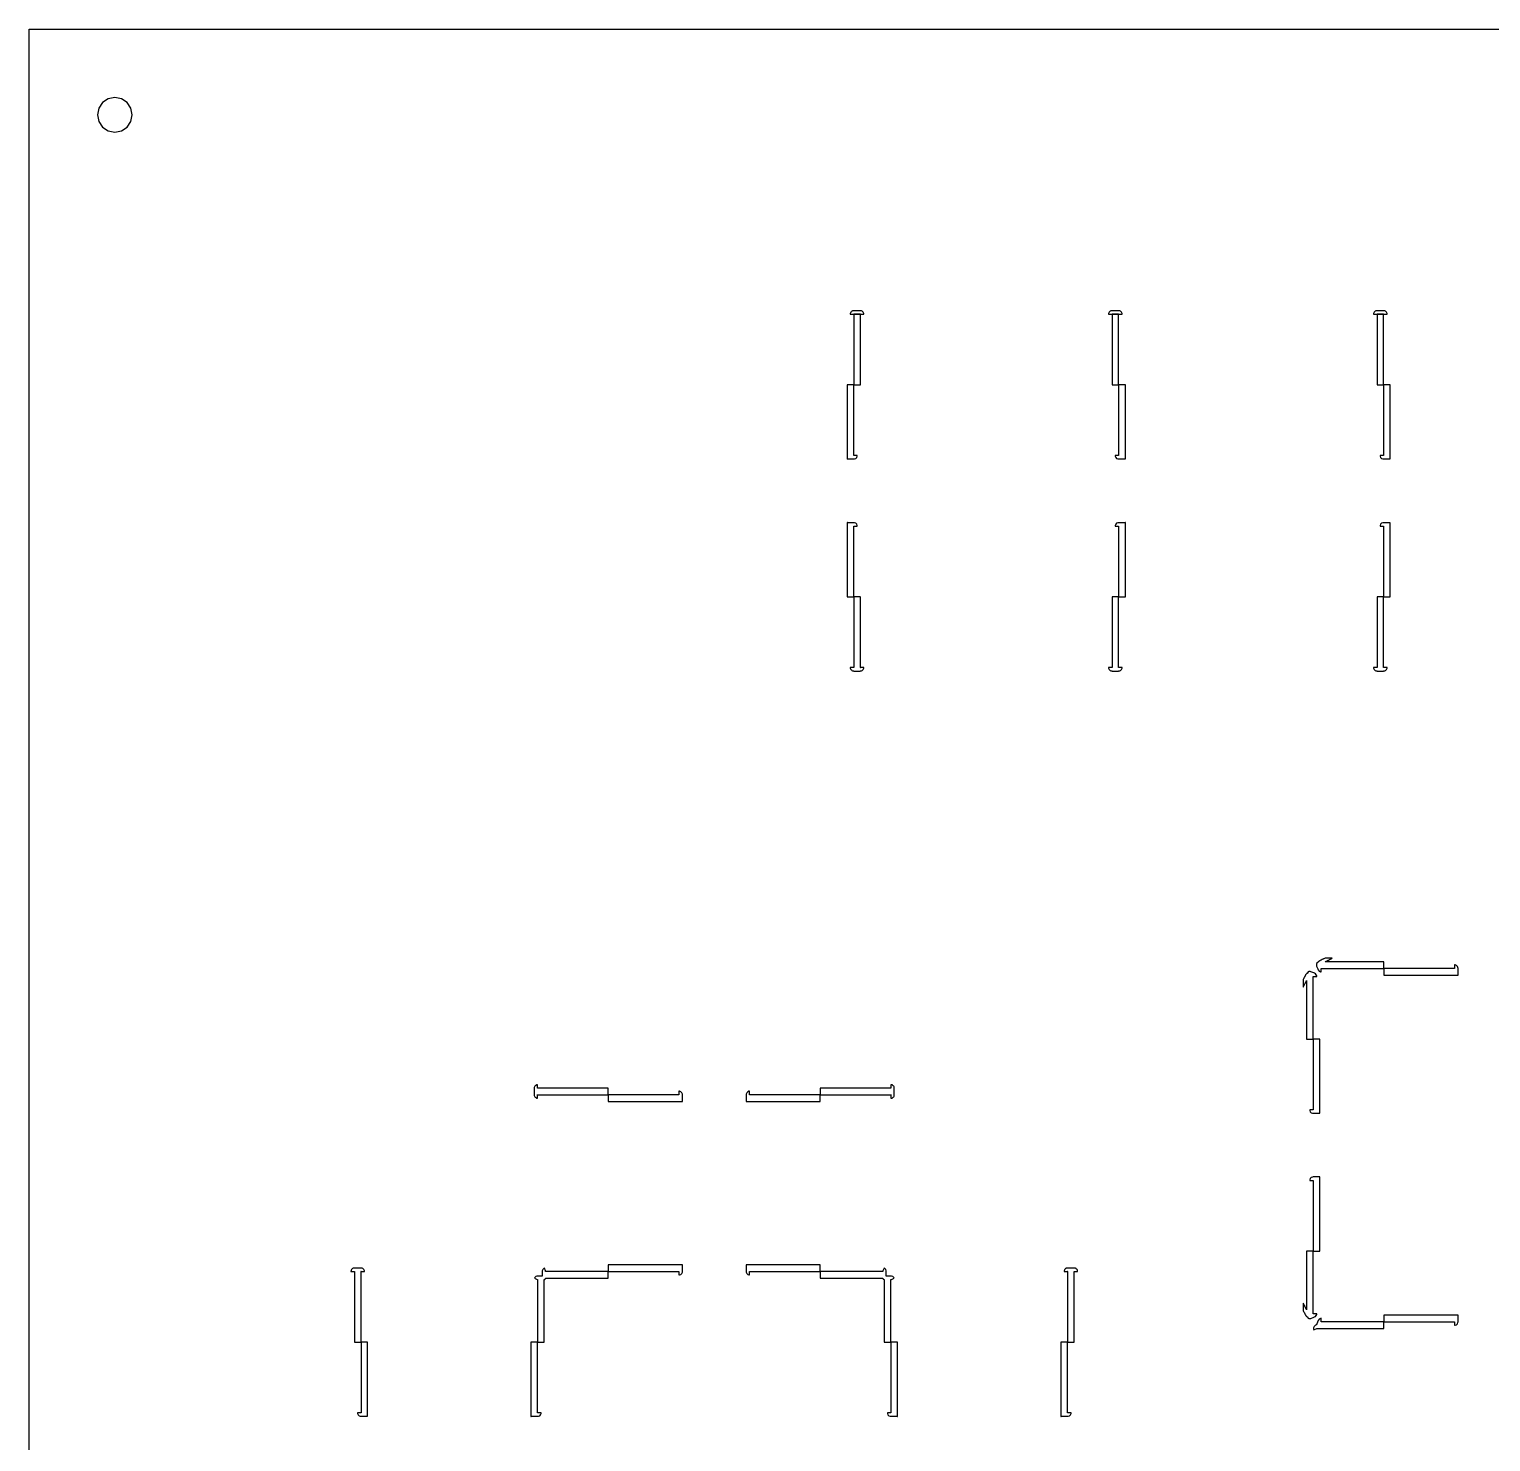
# Model space of a CAD drawing. Header units: metres. Extents: x -73 to 826, y -34 to 331.
# Drawn here: x 381.5 to 591.7, y 127.9 to 331 of the extents above; entities that cross this region are included whole.
import ezdxf

# ---------------------------------------------------------------- set-up
doc = ezdxf.new("R2010")
doc.units = ezdxf.units.M

msp = doc.modelspace()

# ---------------------------------------------------------------- linework, layer by layer
for points in [[(826.12, -33.64), (381.51, -33.64), (381.51, 330.98), (826.12, 330.98), (826.12, -33.64)], [(396.32, 318.67), (396.13, 319.63), (395.58, 320.44), (394.77, 320.98), (393.82, 321.17), (392.86, 320.98), (392.05, 320.44), (391.51, 319.63), (391.32, 318.67), (391.51, 317.71), (392.05, 316.9), (392.86, 316.36), (393.82, 316.17), (394.77, 316.36), (395.58, 316.9), (396.13, 317.71), (396.32, 318.67)], [(499.57, 290.02), (501.52, 290.02), (501.52, 290.05), (501.52, 290.05), (501.51, 290.1), (501.51, 290.11), (501.48, 290.2), (501.48, 290.2), (501.44, 290.29), (501.43, 290.29), (501.37, 290.37), (501.37, 290.37), (501.3, 290.43), (501.29, 290.44), (501.2, 290.48), (501.2, 290.48), (501.11, 290.51), (501.1, 290.51), (501.05, 290.52), (501.05, 290.52), (501.01, 290.52), (500.09, 290.52), (500.04, 290.52), (500.04, 290.52), (500, 290.51), (499.99, 290.51), (499.89, 290.48), (499.89, 290.48), (499.81, 290.44), (499.8, 290.43), (499.73, 290.37), (499.73, 290.37), (499.66, 290.29), (499.66, 290.29), (499.61, 290.2), (499.61, 290.2), (499.58, 290.11), (499.58, 290.1), (499.58, 290.05), (499.58, 290.05), (499.57, 290.02)], [(536.72, 290.02), (538.67, 290.02), (538.67, 290.05), (538.67, 290.05), (538.66, 290.1), (538.66, 290.11), (538.63, 290.2), (538.63, 290.2), (538.59, 290.29), (538.58, 290.29), (538.52, 290.37), (538.52, 290.37), (538.44, 290.43), (538.44, 290.44), (538.35, 290.48), (538.35, 290.48), (538.26, 290.51), (538.25, 290.51), (538.2, 290.52), (538.2, 290.52), (538.15, 290.52), (537.24, 290.52), (537.19, 290.52), (537.19, 290.52), (537.14, 290.51), (537.14, 290.51), (537.04, 290.48), (537.04, 290.48), (536.95, 290.44), (536.95, 290.43), (536.87, 290.37), (536.87, 290.37), (536.81, 290.29), (536.81, 290.29), (536.76, 290.2), (536.76, 290.2), (536.73, 290.11), (536.73, 290.1), (536.72, 290.05), (536.72, 290.05), (536.72, 290.02)], [(574.82, 290.02), (576.77, 290.02), (576.77, 290.05), (576.77, 290.05), (576.76, 290.1), (576.76, 290.11), (576.73, 290.2), (576.73, 290.2), (576.69, 290.29), (576.68, 290.29), (576.62, 290.37), (576.62, 290.37), (576.54, 290.43), (576.54, 290.44), (576.45, 290.48), (576.45, 290.48), (576.36, 290.51), (576.35, 290.51), (576.3, 290.52), (576.3, 290.52), (576.25, 290.52), (575.34, 290.52), (575.29, 290.52), (575.29, 290.52), (575.24, 290.51), (575.24, 290.51), (575.14, 290.48), (575.14, 290.48), (575.05, 290.44), (575.05, 290.43), (574.97, 290.37), (574.97, 290.37), (574.91, 290.29), (574.91, 290.29), (574.86, 290.2), (574.86, 290.2), (574.83, 290.11), (574.83, 290.1), (574.82, 290.05), (574.82, 290.05), (574.82, 290.02)], [(500.09, 279.86), (501.01, 279.86), (501.01, 279.87), (501.02, 279.87), (501.02, 279.88), (501.03, 279.88), (501.03, 290), (501.02, 290.01), (501.02, 290.02), (501.01, 290.02), (501.01, 290.02), (500.09, 290.02), (500.08, 290.02), (500.08, 290.02), (500.07, 290.01), (500.07, 290), (500.07, 279.88), (500.07, 279.88), (500.08, 279.87), (500.08, 279.87), (500.09, 279.86)], [(537.22, 290), (537.22, 279.88), (537.22, 279.88), (537.23, 279.87), (537.23, 279.87), (537.24, 279.86), (538.15, 279.86), (538.16, 279.87), (538.17, 279.87), (538.17, 279.88), (538.17, 279.88), (538.17, 290), (538.17, 290.01), (538.17, 290.02), (538.16, 290.02), (538.15, 290.02), (537.24, 290.02), (537.23, 290.02), (537.23, 290.02), (537.22, 290.01), (537.22, 290)], [(575.32, 290), (575.32, 279.88), (575.32, 279.88), (575.33, 279.87), (575.33, 279.87), (575.34, 279.86), (576.25, 279.86), (576.26, 279.87), (576.27, 279.87), (576.27, 279.88), (576.27, 279.88), (576.27, 290), (576.27, 290.01), (576.27, 290.02), (576.26, 290.02), (576.25, 290.02), (575.34, 290.02), (575.33, 290.02), (575.33, 290.02), (575.32, 290.01), (575.32, 290)], [(500.58, 269.7), (500.09, 269.7), (500.09, 269.71), (500.08, 269.71), (500.07, 269.72), (500.07, 269.73), (500.07, 279.84), (500.07, 279.85), (500.07, 279.86), (500.06, 279.86), (500.05, 279.86), (499.14, 279.86), (499.13, 279.86), (499.13, 279.86), (499.12, 279.85), (499.12, 279.84), (499.12, 269.2), (499.12, 269.2), (499.16, 269.19), (499.16, 269.19), (499.2, 269.2), (499.2, 269.2), (500.08, 269.2), (500.18, 269.21), (500.18, 269.21), (500.36, 269.29), (500.36, 269.29), (500.5, 269.43), (500.5, 269.43), (500.58, 269.61), (500.58, 269.61), (500.58, 269.7)], [(538.17, 279.84), (538.17, 269.73), (538.17, 269.72), (538.17, 269.71), (538.16, 269.71), (538.15, 269.7), (537.67, 269.7), (537.67, 269.61), (537.67, 269.61), (537.74, 269.43), (537.74, 269.43), (537.88, 269.29), (537.88, 269.29), (538.06, 269.21), (538.06, 269.21), (538.16, 269.2), (539.05, 269.2), (539.05, 269.2), (539.09, 269.19), (539.09, 269.19), (539.13, 269.2), (539.13, 269.2), (539.13, 279.84), (539.12, 279.85), (539.12, 279.86), (539.11, 279.86), (539.11, 279.86), (538.19, 279.86), (538.18, 279.86), (538.18, 279.86), (538.17, 279.85), (538.17, 279.84)], [(576.27, 279.84), (576.27, 269.73), (576.27, 269.72), (576.27, 269.71), (576.26, 269.71), (576.25, 269.7), (575.77, 269.7), (575.77, 269.61), (575.77, 269.61), (575.84, 269.43), (575.84, 269.43), (575.98, 269.29), (575.98, 269.29), (576.16, 269.21), (576.16, 269.21), (576.26, 269.2), (577.15, 269.2), (577.15, 269.2), (577.19, 269.19), (577.19, 269.19), (577.23, 269.2), (577.23, 269.2), (577.23, 279.84), (577.22, 279.85), (577.22, 279.86), (577.21, 279.86), (577.21, 279.86), (576.29, 279.86), (576.28, 279.86), (576.28, 279.86), (576.27, 279.85), (576.27, 279.84)], [(499.14, 249.38), (500.05, 249.38), (500.06, 249.38), (500.07, 249.39), (500.07, 249.39), (500.07, 249.4), (500.07, 249.4), (500.07, 249.4), (500.07, 259.52), (500.07, 259.53), (500.08, 259.54), (500.09, 259.54), (500.09, 259.54), (500.58, 259.54), (500.58, 259.64), (500.58, 259.64), (500.5, 259.82), (500.5, 259.82), (500.36, 259.96), (500.36, 259.96), (500.18, 260.03), (500.18, 260.03), (500.08, 260.04), (499.2, 260.04), (499.2, 260.04), (499.16, 260.05), (499.16, 260.05), (499.12, 260.05), (499.12, 260.05), (499.12, 249.4), (499.12, 249.4), (499.13, 249.39), (499.13, 249.39), (499.14, 249.38)], [(537.67, 259.54), (538.15, 259.54), (538.16, 259.54), (538.17, 259.54), (538.17, 259.53), (538.17, 259.52), (538.17, 249.4), (538.17, 249.4), (538.18, 249.39), (538.18, 249.39), (538.19, 249.38), (539.11, 249.38), (539.11, 249.39), (539.12, 249.39), (539.12, 249.4), (539.13, 249.4), (539.13, 260.05), (539.13, 260.05), (539.09, 260.05), (539.09, 260.05), (539.05, 260.04), (539.05, 260.04), (538.16, 260.04), (538.06, 260.03), (538.06, 260.03), (537.88, 259.96), (537.88, 259.96), (537.74, 259.82), (537.74, 259.82), (537.67, 259.64), (537.67, 259.64), (537.67, 259.54)], [(575.77, 259.54), (576.25, 259.54), (576.26, 259.54), (576.27, 259.54), (576.27, 259.53), (576.27, 259.52), (576.27, 249.4), (576.27, 249.4), (576.28, 249.39), (576.28, 249.39), (576.29, 249.38), (577.21, 249.38), (577.21, 249.39), (577.22, 249.39), (577.22, 249.4), (577.23, 249.4), (577.23, 260.05), (577.23, 260.05), (577.19, 260.05), (577.19, 260.05), (577.15, 260.04), (577.15, 260.04), (576.26, 260.04), (576.16, 260.03), (576.16, 260.03), (575.98, 259.96), (575.98, 259.96), (575.84, 259.82), (575.84, 259.82), (575.77, 259.64), (575.77, 259.64), (575.77, 259.54)], [(501.52, 239.22), (501.01, 239.22), (501.01, 239.23), (501.02, 239.23), (501.02, 239.24), (501.03, 239.24), (501.03, 249.36), (501.02, 249.37), (501.02, 249.38), (501.01, 249.38), (501.01, 249.38), (500.09, 249.38), (500.09, 249.38), (500.08, 249.38), (500.07, 249.37), (500.07, 249.37), (500.07, 249.36), (500.07, 249.36), (500.07, 239.24), (500.07, 239.24), (500.08, 239.23), (500.08, 239.23), (500.09, 239.22), (499.57, 239.22), (499.58, 239.19), (499.58, 239.19), (499.58, 239.15), (499.58, 239.14), (499.61, 239.05), (499.61, 239.04), (499.66, 238.96), (499.66, 238.95), (499.73, 238.88), (499.73, 238.88), (499.8, 238.81), (499.81, 238.81), (499.89, 238.76), (499.89, 238.76), (499.99, 238.74), (500, 238.73), (500.04, 238.73), (500.04, 238.73), (500.09, 238.72), (501.01, 238.72), (501.05, 238.73), (501.05, 238.73), (501.1, 238.73), (501.11, 238.74), (501.2, 238.76), (501.2, 238.76), (501.29, 238.81), (501.3, 238.81), (501.37, 238.88), (501.37, 238.88), (501.43, 238.95), (501.44, 238.96), (501.48, 239.04), (501.48, 239.05), (501.51, 239.14), (501.51, 239.15), (501.52, 239.19), (501.52, 239.19), (501.52, 239.22)], [(538.67, 239.22), (538.15, 239.22), (538.16, 239.23), (538.17, 239.23), (538.17, 239.24), (538.17, 239.24), (538.17, 249.36), (538.17, 249.37), (538.17, 249.38), (538.16, 249.38), (538.15, 249.38), (537.24, 249.38), (537.23, 249.38), (537.23, 249.38), (537.22, 249.37), (537.22, 249.36), (537.22, 239.24), (537.22, 239.24), (537.23, 239.23), (537.23, 239.23), (537.24, 239.22), (536.72, 239.22), (536.72, 239.19), (536.72, 239.19), (536.73, 239.15), (536.73, 239.14), (536.76, 239.05), (536.76, 239.04), (536.81, 238.96), (536.81, 238.95), (536.87, 238.88), (536.87, 238.88), (536.95, 238.81), (536.95, 238.81), (537.04, 238.76), (537.04, 238.76), (537.14, 238.74), (537.14, 238.73), (537.19, 238.73), (537.19, 238.73), (537.24, 238.72), (538.15, 238.72), (538.2, 238.73), (538.2, 238.73), (538.25, 238.73), (538.26, 238.74), (538.35, 238.76), (538.35, 238.76), (538.44, 238.81), (538.44, 238.81), (538.52, 238.88), (538.52, 238.88), (538.58, 238.95), (538.59, 238.96), (538.63, 239.04), (538.63, 239.05), (538.66, 239.14), (538.66, 239.15), (538.67, 239.19), (538.67, 239.19), (538.67, 239.22)], [(576.77, 239.22), (576.25, 239.22), (576.26, 239.23), (576.27, 239.23), (576.27, 239.24), (576.27, 239.24), (576.27, 249.36), (576.27, 249.37), (576.27, 249.38), (576.26, 249.38), (576.25, 249.38), (575.34, 249.38), (575.33, 249.38), (575.33, 249.38), (575.32, 249.37), (575.32, 249.36), (575.32, 239.24), (575.32, 239.24), (575.33, 239.23), (575.33, 239.23), (575.34, 239.22), (574.82, 239.22), (574.82, 239.19), (574.82, 239.19), (574.83, 239.15), (574.83, 239.14), (574.86, 239.05), (574.86, 239.04), (574.91, 238.96), (574.91, 238.95), (574.97, 238.88), (574.97, 238.88), (575.05, 238.81), (575.05, 238.81), (575.14, 238.76), (575.14, 238.76), (575.24, 238.74), (575.24, 238.73), (575.29, 238.73), (575.29, 238.73), (575.34, 238.72), (576.25, 238.72), (576.3, 238.73), (576.3, 238.73), (576.35, 238.73), (576.36, 238.74), (576.45, 238.76), (576.45, 238.76), (576.54, 238.81), (576.54, 238.81), (576.62, 238.88), (576.62, 238.88), (576.68, 238.95), (576.69, 238.96), (576.73, 239.04), (576.73, 239.05), (576.76, 239.14), (576.76, 239.15), (576.77, 239.19), (576.77, 239.19), (576.77, 239.22)], [(564.7, 193.27), (564.71, 193.28), (564.71, 193.28), (564.73, 193.33), (564.73, 193.33), (564.76, 193.39), (564.76, 193.39), (564.79, 193.45), (564.79, 193.45), (564.82, 193.5), (564.82, 193.5), (564.85, 193.56), (564.85, 193.56), (564.88, 193.62), (564.88, 193.62), (564.91, 193.67), (564.91, 193.67), (564.94, 193.73), (564.94, 193.73), (564.97, 193.79), (564.97, 193.79), (564.99, 193.84), (564.99, 193.84), (565.02, 193.9), (565.02, 193.9), (565.05, 193.96), (565.05, 193.96), (565.08, 194.01), (565.08, 194.01), (565.11, 194.07), (565.11, 194.07), (565.14, 194.13), (565.14, 194.13), (565.17, 194.18), (565.17, 194.18), (565.2, 194.24), (565.2, 194.24), (565.2, 194.24), (565.2, 185.83), (565.2, 185.82), (565.21, 185.82), (565.22, 185.81), (565.22, 185.81), (566.14, 185.81), (566.14, 185.81), (566.15, 185.82), (566.15, 185.82), (566.16, 185.83), (566.16, 194.82), (566.65, 194.82), (566.65, 194.9), (566.65, 194.9), (566.59, 195.06), (566.59, 195.06), (566.48, 195.19), (566.48, 195.19), (566.33, 195.28), (566.33, 195.28), (566.25, 195.31), (566.22, 195.31), (566.22, 195.31), (565.81, 195.48), (565.73, 195.51), (565.73, 195.51), (565.54, 195.51), (565.54, 195.51), (565.41, 195.47), (565.26, 195.24), (565.26, 195.24), (565.17, 195.23), (565.16, 195.21), (565.16, 195.21), (565.12, 195.15), (565.12, 195.15), (565.09, 195.1), (565.09, 195.1), (565.06, 195.04), (565.06, 195.04), (565.03, 194.98), (565.03, 194.98), (565, 194.93), (565, 194.93), (564.97, 194.87), (564.97, 194.87), (564.94, 194.81), (564.94, 194.81), (564.91, 194.76), (564.91, 194.76), (564.88, 194.7), (564.88, 194.7), (564.85, 194.64), (564.85, 194.64), (564.82, 194.59), (564.82, 194.59), (564.79, 194.53), (564.79, 194.53), (564.76, 194.48), (564.72, 194.36), (564.72, 194.36), (564.7, 194.24), (564.7, 193.27)], [(567.31, 195.47), (567.31, 195.97), (576.3, 195.97), (576.3, 195.97), (576.31, 195.98), (576.31, 195.98), (576.32, 195.99), (576.32, 195.99), (576.32, 196.9), (576.31, 196.91), (576.31, 196.92), (576.3, 196.92), (576.3, 196.92), (567.88, 196.92), (567.91, 196.94), (567.91, 196.94), (567.97, 196.97), (567.97, 196.97), (568.03, 197), (568.03, 197), (568.08, 197.03), (568.08, 197.03), (568.14, 197.06), (568.14, 197.06), (568.2, 197.09), (568.2, 197.09), (568.25, 197.12), (568.25, 197.12), (568.31, 197.14), (568.31, 197.14), (568.37, 197.17), (568.37, 197.17), (568.42, 197.2), (568.42, 197.2), (568.48, 197.23), (568.48, 197.23), (568.54, 197.26), (568.54, 197.26), (568.59, 197.29), (568.59, 197.29), (568.65, 197.32), (568.65, 197.32), (568.71, 197.35), (568.71, 197.35), (568.76, 197.38), (568.76, 197.38), (568.82, 197.4), (568.82, 197.4), (568.85, 197.42), (567.88, 197.42), (567.76, 197.41), (567.76, 197.41), (567.65, 197.36), (567.62, 197.35), (567.62, 197.35), (567.57, 197.32), (567.57, 197.32), (567.51, 197.29), (567.51, 197.29), (567.45, 197.26), (567.45, 197.26), (567.4, 197.23), (567.4, 197.23), (567.34, 197.2), (567.34, 197.2), (567.28, 197.17), (567.28, 197.17), (567.23, 197.14), (567.23, 197.14), (567.17, 197.11), (567.17, 197.11), (567.11, 197.08), (567.11, 197.08), (567.06, 197.05), (567.06, 197.05), (567, 197.02), (567, 197.02), (566.94, 196.98), (566.94, 196.98), (566.9, 196.96), (566.88, 196.87), (566.88, 196.87), (566.66, 196.71), (566.61, 196.58), (566.61, 196.58), (566.62, 196.4), (566.62, 196.4), (566.64, 196.31), (566.81, 195.9), (566.81, 195.9), (566.82, 195.87), (566.85, 195.76), (566.85, 195.76), (566.99, 195.58), (566.99, 195.58), (567.2, 195.48), (567.2, 195.48), (567.31, 195.47)], [(586.48, 196.47), (586.48, 195.99), (586.47, 195.98), (586.47, 195.98), (586.46, 195.97), (586.45, 195.97), (576.34, 195.97), (576.33, 195.97), (576.32, 195.96), (576.32, 195.96), (576.32, 195.95), (576.32, 195.04), (576.32, 195.03), (576.32, 195.02), (576.33, 195.02), (576.34, 195.02), (586.48, 195.02), (586.98, 195.02), (586.98, 195.02), (586.99, 195.05), (586.99, 195.05), (586.97, 195.1), (586.97, 195.1), (586.97, 195.98), (586.96, 196.08), (586.96, 196.08), (586.89, 196.26), (586.89, 196.26), (586.75, 196.4), (586.75, 196.4), (586.57, 196.47), (586.57, 196.47), (586.48, 196.47)], [(566.16, 185.79), (566.16, 185.79), (566.16, 175.67), (566.15, 175.66), (566.15, 175.66), (566.14, 175.65), (566.13, 175.65), (565.65, 175.65), (565.65, 175.55), (565.65, 175.55), (565.73, 175.37), (565.73, 175.37), (565.87, 175.23), (565.87, 175.23), (566.05, 175.16), (566.05, 175.16), (566.14, 175.15), (567.03, 175.15), (567.03, 175.15), (567.07, 175.14), (567.07, 175.14), (567.11, 175.14), (567.11, 175.14), (567.11, 175.65), (567.11, 185.79), (567.11, 185.8), (567.1, 185.8), (567.1, 185.81), (567.09, 185.81), (566.18, 185.81), (566.17, 185.81), (566.16, 185.8), (566.16, 185.8), (566.16, 185.79)], [(454.62, 177.3), (454.62, 177.8), (454.62, 177.82), (454.62, 177.81), (454.62, 177.81), (454.63, 177.8), (454.64, 177.8), (464.76, 177.8), (464.76, 177.8), (464.77, 177.81), (464.78, 177.81), (464.78, 177.82), (464.78, 177.82), (464.78, 178.73), (464.77, 178.74), (464.77, 178.75), (464.76, 178.75), (464.76, 178.75), (454.64, 178.75), (454.63, 178.75), (454.62, 178.75), (454.62, 178.74), (454.62, 178.73), (454.62, 179.25), (454.59, 179.25), (454.59, 179.25), (454.54, 179.24), (454.53, 179.24), (454.44, 179.21), (454.44, 179.21), (454.35, 179.17), (454.34, 179.16), (454.27, 179.1), (454.27, 179.1), (454.21, 179.02), (454.2, 179.02), (454.16, 178.93), (454.16, 178.93), (454.13, 178.84), (454.13, 178.83), (454.12, 178.78), (454.12, 178.78), (454.12, 178.73), (454.12, 177.82), (454.12, 177.77), (454.12, 177.77), (454.13, 177.72), (454.13, 177.72), (454.16, 177.62), (454.16, 177.62), (454.2, 177.53), (454.21, 177.53), (454.27, 177.45), (454.27, 177.45), (454.34, 177.39), (454.35, 177.39), (454.44, 177.34), (454.44, 177.34), (454.53, 177.31), (454.54, 177.31), (454.59, 177.3), (454.59, 177.3), (454.62, 177.3)], [(505.42, 179.25), (505.42, 178.73), (505.41, 178.74), (505.41, 178.75), (505.4, 178.75), (505.4, 178.75), (495.28, 178.75), (495.27, 178.75), (495.26, 178.75), (495.26, 178.74), (495.26, 178.73), (495.26, 177.82), (495.26, 177.82), (495.26, 177.82), (495.26, 177.81), (495.26, 177.81), (495.27, 177.8), (495.28, 177.8), (505.4, 177.8), (505.4, 177.8), (505.41, 177.81), (505.41, 177.81), (505.42, 177.82), (505.42, 177.3), (505.44, 177.3), (505.44, 177.3), (505.49, 177.31), (505.5, 177.31), (505.59, 177.34), (505.59, 177.34), (505.68, 177.39), (505.69, 177.39), (505.76, 177.45), (505.76, 177.45), (505.82, 177.53), (505.83, 177.53), (505.88, 177.62), (505.88, 177.62), (505.9, 177.72), (505.91, 177.72), (505.91, 177.77), (505.91, 177.77), (505.91, 177.82), (505.91, 178.73), (505.91, 178.78), (505.91, 178.78), (505.91, 178.83), (505.9, 178.84), (505.88, 178.93), (505.88, 178.93), (505.83, 179.02), (505.82, 179.02), (505.76, 179.1), (505.76, 179.1), (505.69, 179.16), (505.68, 179.17), (505.59, 179.21), (505.59, 179.21), (505.5, 179.24), (505.49, 179.24), (505.44, 179.25), (505.44, 179.25), (505.42, 179.25)], [(464.78, 177.78), (464.78, 177.78), (464.78, 176.87), (464.78, 176.86), (464.78, 176.85), (464.79, 176.85), (464.8, 176.85), (475.44, 176.85), (475.44, 176.85), (475.45, 176.88), (475.45, 176.88), (475.43, 176.93), (475.43, 176.93), (475.43, 177.81), (475.43, 177.91), (475.43, 177.91), (475.35, 178.09), (475.35, 178.09), (475.21, 178.23), (475.21, 178.23), (475.03, 178.3), (475.03, 178.3), (474.94, 178.3), (474.94, 177.82), (474.93, 177.81), (474.93, 177.81), (474.92, 177.8), (474.91, 177.8), (464.8, 177.8), (464.79, 177.8), (464.78, 177.79), (464.78, 177.79), (464.78, 177.78)], [(484.59, 176.85), (495.24, 176.85), (495.24, 176.85), (495.25, 176.85), (495.25, 176.86), (495.26, 176.87), (495.26, 177.78), (495.25, 177.79), (495.25, 177.79), (495.24, 177.8), (495.24, 177.8), (485.12, 177.8), (485.11, 177.8), (485.1, 177.81), (485.1, 177.81), (485.1, 177.82), (485.1, 178.3), (485, 178.3), (485, 178.3), (484.82, 178.23), (484.82, 178.23), (484.68, 178.09), (484.68, 178.09), (484.61, 177.91), (484.61, 177.91), (484.6, 177.81), (484.6, 176.93), (484.6, 176.93), (484.59, 176.88), (484.59, 176.88), (484.59, 176.85), (484.59, 176.85)], [(565.65, 165.49), (566.13, 165.49), (566.14, 165.49), (566.15, 165.48), (566.15, 165.48), (566.16, 165.47), (566.16, 155.35), (566.16, 155.34), (566.16, 155.34), (566.17, 155.33), (566.18, 155.33), (567.09, 155.33), (567.1, 155.33), (567.1, 155.34), (567.11, 155.34), (567.11, 155.35), (567.11, 165.49), (567.11, 166), (567.11, 166), (567.07, 166), (567.07, 166), (567.03, 165.99), (567.03, 165.99), (566.18, 165.99), (566.14, 165.99), (566.05, 165.98), (566.05, 165.98), (565.87, 165.9), (565.87, 165.9), (565.73, 165.77), (565.73, 165.77), (565.65, 165.59), (565.65, 165.59), (565.65, 165.49)], [(566.65, 146.32), (566.16, 146.32), (566.16, 155.31), (566.15, 155.32), (566.15, 155.32), (566.14, 155.33), (566.14, 155.33), (565.22, 155.33), (565.22, 155.33), (565.21, 155.32), (565.2, 155.32), (565.2, 155.31), (565.2, 146.9), (565.19, 146.93), (565.19, 146.93), (565.16, 146.98), (565.16, 146.98), (565.13, 147.04), (565.13, 147.04), (565.1, 147.1), (565.1, 147.1), (565.07, 147.15), (565.07, 147.15), (565.04, 147.21), (565.04, 147.21), (565.01, 147.27), (565.01, 147.27), (564.98, 147.32), (564.98, 147.32), (564.95, 147.38), (564.95, 147.38), (564.92, 147.44), (564.92, 147.44), (564.89, 147.49), (564.89, 147.49), (564.86, 147.55), (564.86, 147.55), (564.84, 147.61), (564.84, 147.61), (564.81, 147.66), (564.81, 147.66), (564.78, 147.72), (564.78, 147.72), (564.75, 147.78), (564.75, 147.78), (564.72, 147.83), (564.72, 147.83), (564.7, 147.87), (564.7, 146.9), (564.72, 146.78), (564.72, 146.78), (564.76, 146.66), (564.77, 146.64), (564.77, 146.64), (564.8, 146.58), (564.81, 146.58), (564.84, 146.52), (564.84, 146.52), (564.87, 146.47), (564.87, 146.47), (564.9, 146.41), (564.9, 146.41), (564.93, 146.35), (564.93, 146.35), (564.96, 146.3), (564.96, 146.3), (564.99, 146.24), (564.99, 146.24), (565.02, 146.18), (565.02, 146.18), (565.05, 146.13), (565.05, 146.13), (565.08, 146.07), (565.08, 146.07), (565.11, 146.01), (565.11, 146.01), (565.14, 145.96), (565.14, 145.96), (565.17, 145.91), (565.26, 145.9), (565.26, 145.9), (565.41, 145.67), (565.54, 145.62), (565.54, 145.62), (565.73, 145.63), (565.73, 145.63), (565.81, 145.66), (566.22, 145.83), (566.22, 145.83), (566.25, 145.83), (566.33, 145.86), (566.33, 145.86), (566.48, 145.94), (566.48, 145.94), (566.59, 146.08), (566.59, 146.08), (566.65, 146.24), (566.65, 146.24), (566.65, 146.32)], [(427.77, 152.4), (428.28, 152.4), (428.28, 152.4), (428.27, 152.39), (428.26, 152.39), (428.26, 152.38), (428.26, 142.26), (428.26, 142.25), (428.27, 142.25), (428.28, 142.24), (428.28, 142.24), (429.2, 142.24), (429.2, 142.24), (429.21, 142.25), (429.21, 142.25), (429.22, 142.26), (429.22, 142.26), (429.22, 142.26), (429.22, 152.38), (429.21, 152.39), (429.21, 152.39), (429.2, 152.4), (429.2, 152.4), (429.71, 152.4), (429.71, 152.43), (429.71, 152.43), (429.71, 152.48), (429.7, 152.48), (429.68, 152.58), (429.68, 152.58), (429.63, 152.67), (429.62, 152.67), (429.56, 152.75), (429.56, 152.75), (429.49, 152.81), (429.48, 152.81), (429.39, 152.86), (429.39, 152.86), (429.3, 152.89), (429.29, 152.89), (429.24, 152.9), (429.24, 152.9), (429.2, 152.9), (428.28, 152.9), (428.23, 152.9), (428.23, 152.9), (428.19, 152.89), (428.18, 152.89), (428.08, 152.86), (428.08, 152.86), (428, 152.81), (427.99, 152.81), (427.92, 152.75), (427.92, 152.75), (427.85, 152.67), (427.85, 152.67), (427.8, 152.58), (427.8, 152.58), (427.78, 152.48), (427.77, 152.48), (427.77, 152.43), (427.77, 152.43), (427.77, 152.4)], [(454.16, 151.42), (454.54, 151.26), (454.62, 151.25), (454.62, 142.26), (454.62, 142.25), (454.62, 142.25), (454.63, 142.24), (454.64, 142.24), (455.55, 142.24), (455.56, 142.24), (455.56, 142.25), (455.57, 142.25), (455.57, 142.26), (455.57, 151.25), (455.64, 151.26), (455.71, 151.31), (455.75, 151.37), (455.77, 151.45), (464.76, 151.45), (464.76, 151.45), (464.77, 151.45), (464.77, 151.46), (464.78, 151.47), (464.78, 152.38), (464.78, 152.38), (464.78, 152.39), (464.77, 152.39), (464.76, 152.4), (464.76, 152.4), (455.77, 152.4), (455.75, 152.48), (455.6, 152.86), (455.49, 152.81), (455.49, 152.81), (455.35, 152.68), (455.35, 152.68), (455.28, 152.5), (455.28, 152.5), (455.27, 152.4), (455.27, 151.75), (455.27, 151.75), (455.27, 151.75), (455.27, 151.75), (455.27, 151.75), (454.62, 151.75), (454.52, 151.74), (454.52, 151.74), (454.34, 151.66), (454.34, 151.66), (454.2, 151.52), (454.2, 151.52), (454.16, 151.42)], [(475.44, 153.35), (464.8, 153.35), (464.79, 153.35), (464.78, 153.35), (464.78, 153.34), (464.78, 153.33), (464.78, 152.42), (464.78, 152.41), (464.78, 152.41), (464.79, 152.4), (464.8, 152.4), (474.91, 152.4), (474.92, 152.4), (474.93, 152.39), (474.93, 152.39), (474.94, 152.38), (474.94, 151.9), (475.03, 151.9), (475.03, 151.9), (475.21, 151.97), (475.21, 151.97), (475.35, 152.11), (475.35, 152.11), (475.43, 152.29), (475.43, 152.29), (475.43, 152.39), (475.43, 153.27), (475.43, 153.27), (475.45, 153.32), (475.45, 153.32), (475.44, 153.35), (475.44, 153.35)], [(495.26, 152.42), (495.26, 152.42), (495.26, 153.33), (495.25, 153.34), (495.25, 153.35), (495.24, 153.35), (495.24, 153.35), (484.59, 153.35), (484.59, 153.35), (484.59, 153.32), (484.59, 153.32), (484.6, 153.27), (484.6, 153.27), (484.6, 152.39), (484.61, 152.29), (484.61, 152.29), (484.68, 152.11), (484.68, 152.11), (484.82, 151.97), (484.82, 151.97), (485, 151.9), (485, 151.9), (485.1, 151.9), (485.1, 152.38), (485.1, 152.39), (485.1, 152.39), (485.11, 152.4), (485.12, 152.4), (495.24, 152.4), (495.24, 152.4), (495.25, 152.41), (495.25, 152.41), (495.26, 152.42), (495.26, 152.42)], [(504.44, 152.86), (504.28, 152.48), (504.26, 152.4), (495.28, 152.4), (495.27, 152.4), (495.26, 152.39), (495.26, 152.39), (495.26, 152.38), (495.26, 152.38), (495.26, 152.38), (495.26, 151.47), (495.26, 151.46), (495.26, 151.45), (495.27, 151.45), (495.28, 151.45), (504.26, 151.45), (504.28, 151.37), (504.32, 151.31), (504.39, 151.26), (504.46, 151.25), (504.46, 142.26), (504.46, 142.25), (504.47, 142.25), (504.48, 142.24), (504.48, 142.24), (505.4, 142.24), (505.4, 142.24), (505.41, 142.25), (505.41, 142.25), (505.42, 142.26), (505.42, 142.26), (505.42, 142.26), (505.42, 151.25), (505.49, 151.26), (505.87, 151.42), (505.83, 151.52), (505.83, 151.52), (505.69, 151.66), (505.69, 151.66), (505.51, 151.74), (505.51, 151.74), (505.41, 151.75), (504.76, 151.75), (504.76, 151.75), (504.76, 151.75), (504.76, 151.75), (504.76, 151.75), (504.76, 152.4), (504.75, 152.5), (504.75, 152.5), (504.68, 152.68), (504.68, 152.68), (504.54, 152.81), (504.54, 152.81), (504.44, 152.86)], [(530.32, 152.4), (530.84, 152.4), (530.83, 152.4), (530.82, 152.39), (530.82, 152.39), (530.82, 152.38), (530.82, 142.26), (530.82, 142.25), (530.82, 142.25), (530.83, 142.24), (530.84, 142.24), (531.75, 142.24), (531.76, 142.24), (531.76, 142.25), (531.77, 142.25), (531.77, 142.26), (531.77, 152.38), (531.77, 152.39), (531.76, 152.39), (531.76, 152.4), (531.75, 152.4), (532.27, 152.4), (532.26, 152.43), (532.26, 152.43), (532.26, 152.48), (532.26, 152.48), (532.23, 152.58), (532.23, 152.58), (532.18, 152.67), (532.18, 152.67), (532.12, 152.75), (532.12, 152.75), (532.04, 152.81), (532.03, 152.81), (531.95, 152.86), (531.95, 152.86), (531.85, 152.89), (531.85, 152.89), (531.8, 152.9), (531.8, 152.9), (531.75, 152.9), (530.84, 152.9), (530.79, 152.9), (530.79, 152.9), (530.74, 152.89), (530.73, 152.89), (530.64, 152.86), (530.64, 152.86), (530.55, 152.81), (530.54, 152.81), (530.47, 152.75), (530.47, 152.75), (530.41, 152.67), (530.4, 152.67), (530.36, 152.58), (530.36, 152.58), (530.33, 152.48), (530.33, 152.48), (530.32, 152.43), (530.32, 152.43), (530.32, 152.4)], [(566.23, 144.03), (566.23, 144.03), (566.68, 144.22), (576.3, 144.22), (576.3, 144.22), (576.31, 144.22), (576.31, 144.23), (576.32, 144.24), (576.32, 145.15), (576.31, 145.16), (576.31, 145.16), (576.3, 145.17), (576.3, 145.17), (567.31, 145.17), (567.31, 145.67), (567.2, 145.66), (567.2, 145.66), (566.99, 145.56), (566.99, 145.55), (566.85, 145.37), (566.85, 145.37), (566.82, 145.27), (566.81, 145.24), (566.81, 145.24), (566.6, 144.73), (566.6, 144.72), (566.6, 144.72), (566.49, 144.68), (566.41, 144.63), (566.41, 144.63), (566.27, 144.5), (566.27, 144.5), (566.19, 144.32), (566.19, 144.32), (566.19, 144.12), (566.19, 144.12), (566.23, 144.03), (566.23, 144.03)], [(576.34, 145.17), (586.45, 145.17), (586.46, 145.17), (586.47, 145.16), (586.47, 145.16), (586.48, 145.15), (586.48, 144.67), (586.57, 144.67), (586.57, 144.67), (586.75, 144.74), (586.75, 144.74), (586.89, 144.88), (586.89, 144.88), (586.96, 145.06), (586.96, 145.06), (586.97, 145.16), (586.97, 145.19), (586.97, 146.04), (586.97, 146.04), (586.99, 146.09), (586.99, 146.09), (586.98, 146.12), (586.98, 146.12), (586.48, 146.12), (576.34, 146.12), (576.33, 146.12), (576.32, 146.12), (576.32, 146.11), (576.32, 146.1), (576.32, 145.19), (576.32, 145.18), (576.32, 145.18), (576.33, 145.17), (576.34, 145.17)], [(429.22, 142.22), (429.22, 142.22), (429.22, 132.1), (429.21, 132.09), (429.21, 132.09), (429.2, 132.08), (429.19, 132.08), (428.71, 132.08), (428.71, 131.98), (428.71, 131.98), (428.79, 131.8), (428.79, 131.8), (428.93, 131.67), (428.93, 131.67), (429.11, 131.59), (429.11, 131.59), (429.2, 131.58), (430.09, 131.58), (430.09, 131.58), (430.13, 131.57), (430.13, 131.57), (430.17, 131.57), (430.17, 131.57), (430.17, 142.22), (430.17, 142.23), (430.16, 142.23), (430.16, 142.24), (430.15, 142.24), (429.24, 142.24), (429.23, 142.24), (429.22, 142.23), (429.22, 142.23), (429.22, 142.22), (429.22, 142.22)], [(455.12, 132.08), (454.64, 132.08), (454.63, 132.08), (454.62, 132.09), (454.62, 132.09), (454.62, 132.1), (454.62, 142.22), (454.61, 142.23), (454.61, 142.23), (454.6, 142.24), (454.6, 142.24), (453.68, 142.24), (453.68, 142.24), (453.67, 142.23), (453.66, 142.23), (453.66, 142.22), (453.66, 132.08), (453.66, 131.57), (453.66, 131.57), (453.7, 131.57), (453.7, 131.57), (453.74, 131.58), (453.74, 131.58), (454.63, 131.58), (454.73, 131.59), (454.73, 131.59), (454.91, 131.67), (454.91, 131.67), (455.04, 131.8), (455.04, 131.8), (455.12, 131.98), (455.12, 131.98), (455.12, 132.08)], [(505.42, 142.22), (505.42, 142.22), (505.42, 132.1), (505.41, 132.09), (505.41, 132.09), (505.4, 132.08), (505.39, 132.08), (504.91, 132.08), (504.91, 131.98), (504.91, 131.98), (504.99, 131.8), (504.99, 131.8), (505.13, 131.67), (505.13, 131.67), (505.31, 131.59), (505.31, 131.59), (505.4, 131.58), (506.29, 131.58), (506.29, 131.58), (506.33, 131.57), (506.33, 131.57), (506.37, 131.57), (506.37, 131.57), (506.37, 142.22), (506.37, 142.23), (506.36, 142.23), (506.36, 142.24), (506.35, 142.24), (505.44, 142.24), (505.43, 142.24), (505.42, 142.23), (505.42, 142.23), (505.42, 142.22), (505.42, 142.22)], [(531.32, 132.08), (530.84, 132.08), (530.83, 132.08), (530.82, 132.09), (530.82, 132.09), (530.82, 132.1), (530.82, 142.22), (530.81, 142.23), (530.81, 142.23), (530.8, 142.24), (530.8, 142.24), (529.88, 142.24), (529.88, 142.24), (529.87, 142.23), (529.86, 142.23), (529.86, 142.22), (529.86, 131.57), (529.86, 131.57), (529.9, 131.57), (529.9, 131.57), (529.94, 131.58), (529.94, 131.58), (530.83, 131.58), (530.93, 131.59), (530.93, 131.59), (531.11, 131.67), (531.11, 131.67), (531.24, 131.8), (531.24, 131.8), (531.32, 131.98), (531.32, 131.98), (531.32, 132.08)]]:
    msp.add_lwpolyline(points)

doc.saveas('drawing.dxf')
